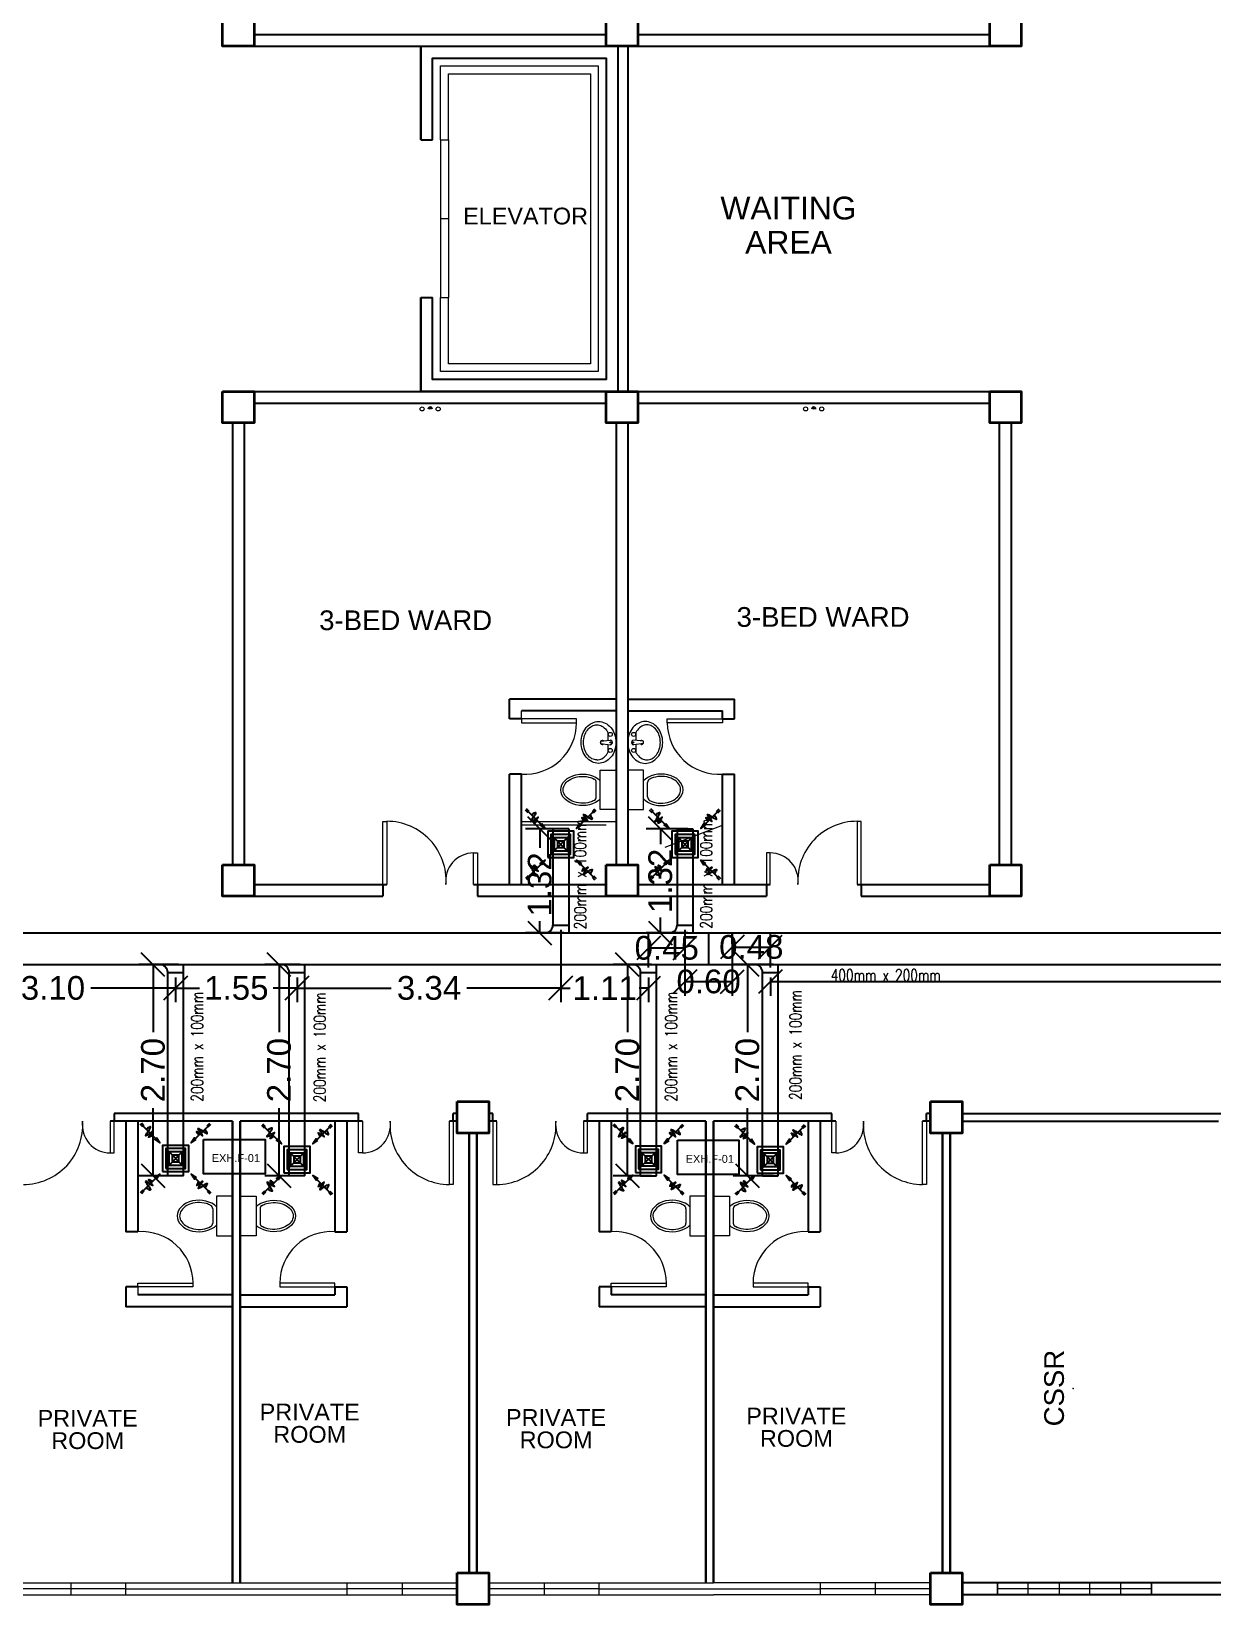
# Model space of a CAD drawing. Header units: millimetres. Extents: x 116 to 538, y 77 to 149.
# Drawn here: x 266.15 to 281.13, y 102.14 to 122.07 of the extents above; entities that cross this region are included whole.
import ezdxf

# ---------------------------------------------------------------- set-up
doc = ezdxf.new("R2010")
doc.units = ezdxf.units.MM
doc.header["$MEASUREMENT"] = 0
for name, color, linetype in [('AIR', 7, 'Continuous'), ('AIR-00', 8, 'Continuous'), ('AIR-03', 30, 'Continuous'), ('dimen', 7, 'Continuous'), ('ducting label', 7, 'Continuous'), ('exhaust', 7, 'Continuous'), ('label', 7, 'Continuous'), ('Legends', 7, 'Continuous')]:
    doc.layers.add(name, color=color, linetype=linetype)
doc.styles.add('Arch-Dim', font='simplex.shx', dxfattribs={"width": 0.75})
doc.styles.get("Standard").update_dxf_attribs({"font": 'arial.ttf'})
doc.styles.add('SWISSLT175', font='swissl.ttf', dxfattribs={"height": 0.175})
doc.dimstyles.new('Copy of dimension', dxfattribs={"dimtxt": 0.3, "dimasz": 0.3, "dimexe": 0.18, "dimexo": 0.0625, "dimgap": 0.09, "dimtad": 0, "dimzin": 0, "dimdsep": 46, "dimtxsty": 'Standard', "dimblk": 'OBLIQUE', "dimcen": 0.09, "dimclrd": 256, "dimclre": 256, "dimclrt": 256, "dimadec": 0, "dimazin": 0, "dimtfac": 1, "dimtofl": 0, "dimtmove": 0, "dimatfit": 3, "dimldrblk": 'OBLIQUE', "dimfxl": 1, "dimtolj": 1, "dimtzin": 0, "dimarcsym": 0})

# ---------------------------------------------------------------- blocks, each defined once
blk = doc.blocks.new('GRILL-C-IN')
at = {"layer": 'AIR-00', "color": 7, "ltscale": 3}
for p, q in [((-0.623, 0.601), (-0.674, 0.651)), ((-0.601, 0.623), (-0.651, 0.674)), ((-0.637, 0.637), (-0.3, 0.3)), ((0.637, 0.637), (0.3, 0.3)), ((0.601, 0.623), (0.651, 0.674)), ((0.623, 0.601), (0.674, 0.651)), ((-0.637, -0.637), (-0.3, -0.3)), ((0.637, -0.637), (0.3, -0.3)), ((-0.623, -0.601), (-0.674, -0.651)), ((-0.601, -0.623), (-0.651, -0.674)), ((0.601, -0.623), (0.651, -0.674)), ((0.623, -0.601), (0.674, -0.651))]:
    blk.add_line(p, q, dxfattribs=at)
at = {"layer": 'AIR-00', "color": 7}
for p, q in [((-0.188, 0.187), (0.187, -0.188)), ((0.187, 0.187), (-0.188, -0.188))]:
    blk.add_line(p, q, dxfattribs=at)
at = {"layer": 'AIR-00', "color": 7, "ltscale": 3}
for points in [[(-0.362, 0.393), (-0.393, 0.362), (-0.3, 0.3)], [(0.393, 0.362), (0.362, 0.393), (0.3, 0.3)], [(-0.362, -0.393), (-0.393, -0.362), (-0.3, -0.3)], [(0.393, -0.362), (0.362, -0.393), (0.3, -0.3)]]:
    blk.add_lwpolyline(points, close=True, dxfattribs=at)
at = {"layer": 'AIR-00', "color": 7}
for points in [[(-0.188, -0.188), (0.187, -0.188), (0.187, 0.187), (-0.188, 0.187)], [(-0.125, -0.125), (0.125, -0.125), (0.125, 0.125), (-0.125, 0.125)], [(-0.062, -0.062), (0.062, -0.062), (0.062, 0.062), (-0.062, 0.062)]]:
    blk.add_lwpolyline(points, close=True, dxfattribs=at)
at = {"layer": 'AIR-00', "color": 7, "ltscale": 3}
for points in [[(-0.441, 0.441), (-0.512, 0.404), (-0.432, 0.514), (-0.568, 0.43), (-0.477, 0.6), (-0.561, 0.561)], [(0.441, 0.441), (0.404, 0.512), (0.514, 0.432), (0.43, 0.568), (0.6, 0.477), (0.561, 0.561)], [(-0.441, -0.441), (-0.512, -0.404), (-0.432, -0.514), (-0.568, -0.43), (-0.477, -0.6), (-0.561, -0.561)], [(0.441, -0.441), (0.404, -0.512), (0.514, -0.432), (0.43, -0.568), (0.6, -0.477), (0.561, -0.561)]]:
    blk.add_spline(points, degree=3, dxfattribs=at)
for points in [[(-0.3, 0.3), (-0.362, 0.393), (-0.393, 0.362)], [(0.3, 0.3), (0.393, 0.362), (0.362, 0.393)], [(-0.3, -0.3), (-0.362, -0.393), (-0.393, -0.362)], [(0.3, -0.3), (0.393, -0.362), (0.362, -0.393)]]:
    blk.add_solid(points, dxfattribs=at)
at = {"layer": 'AIR-03', "color": 7}
blk.add_lwpolyline([(-0.25, -0.25), (0.25, -0.25), (0.25, 0.25), (-0.25, 0.25)], close=True, dxfattribs=at)
blk = doc.blocks.new('_Oblique')
at = {"color": 0, "linetype": 'ByBlock', "lineweight": -2}
blk.add_line((-0.5, -0.5), (0.5, 0.5), dxfattribs=at)
blk = doc.blocks.new('*D83')
at = {"layer": 'Defpoints', "color": 0, "transparency": 16777216}
for p in [(264.872, 110.747), (267.979, 110.147), (267.979, 109.949)]:
    blk.add_point(p, dxfattribs=at)
at = {"layer": 'dimen', "lineweight": -2, "transparency": 16777216}
for p, q in [((264.872, 110.685), (264.872, 109.769)), ((267.979, 110.085), (267.979, 109.769)), ((264.872, 109.949), (265.946, 109.949)), ((267.979, 109.949), (266.904, 109.949))]:
    blk.add_line(p, q, dxfattribs=at)
at = {"layer": 'dimen', "lineweight": -2, "transparency": 16777216, "xscale": 0.3, "yscale": 0.3, "zscale": 0.3, "rotation": 180}
blk.add_blockref('_Oblique', (264.872, 109.949), dxfattribs=at)
at = {"layer": 'dimen', "lineweight": -2, "transparency": 16777216, "xscale": 0.3, "yscale": 0.3, "zscale": 0.3}
blk.add_blockref('_Oblique', (267.979, 109.949), dxfattribs=at)
at = {"layer": 'dimen', "transparency": 16777216, "insert": (266.425, 109.949), "char_height": 0.3, "attachment_point": 5}
blk.add_mtext('\\A1;3.10', dxfattribs=at)
blk = doc.blocks.new('*D84')
at = {"layer": 'Defpoints', "color": 0, "transparency": 16777216}
for p in [(267.979, 110.147), (269.52, 110.147), (269.52, 109.949)]:
    blk.add_point(p, dxfattribs=at)
at = {"layer": 'dimen', "lineweight": -2, "transparency": 16777216}
for p, q in [((267.979, 110.085), (267.979, 109.769)), ((269.52, 110.085), (269.52, 109.769)), ((267.979, 109.949), (268.283, 109.949)), ((269.52, 109.949), (269.216, 109.949))]:
    blk.add_line(p, q, dxfattribs=at)
at = {"layer": 'dimen', "lineweight": -2, "transparency": 16777216, "xscale": 0.3, "yscale": 0.3, "zscale": 0.3, "rotation": 180}
blk.add_blockref('_Oblique', (267.979, 109.949), dxfattribs=at)
at = {"layer": 'dimen', "lineweight": -2, "transparency": 16777216, "xscale": 0.3, "yscale": 0.3, "zscale": 0.3}
blk.add_blockref('_Oblique', (269.52, 109.949), dxfattribs=at)
at = {"layer": 'dimen', "transparency": 16777216, "insert": (268.75, 109.949), "char_height": 0.3, "attachment_point": 5}
blk.add_mtext('\\A1;1.55', dxfattribs=at)
blk = doc.blocks.new('*D85')
at = {"layer": 'Defpoints', "color": 0, "transparency": 16777216}
for p in [(272.863, 110.747), (269.52, 110.147), (272.863, 109.949)]:
    blk.add_point(p, dxfattribs=at)
at = {"layer": 'dimen', "lineweight": -2, "transparency": 16777216}
for p, q in [((272.863, 110.685), (272.863, 109.769)), ((269.52, 110.085), (269.52, 109.769)), ((269.52, 109.949), (270.713, 109.949)), ((272.863, 109.949), (271.67, 109.949))]:
    blk.add_line(p, q, dxfattribs=at)
at = {"layer": 'dimen', "lineweight": -2, "transparency": 16777216, "xscale": 0.3, "yscale": 0.3, "zscale": 0.3, "rotation": 180}
blk.add_blockref('_Oblique', (269.52, 109.949), dxfattribs=at)
at = {"layer": 'dimen', "lineweight": -2, "transparency": 16777216, "xscale": 0.3, "yscale": 0.3, "zscale": 0.3}
blk.add_blockref('_Oblique', (272.863, 109.949), dxfattribs=at)
at = {"layer": 'dimen', "transparency": 16777216, "insert": (271.192, 109.949), "char_height": 0.3, "attachment_point": 5}
blk.add_mtext('\\A1;3.34', dxfattribs=at)
blk = doc.blocks.new('*D86')
at = {"layer": 'Defpoints', "color": 0, "transparency": 16777216}
for p in [(272.863, 110.747), (273.975, 110.147), (273.975, 109.949)]:
    blk.add_point(p, dxfattribs=at)
at = {"layer": 'dimen', "lineweight": -2, "transparency": 16777216}
for p, q in [((272.863, 110.685), (272.863, 109.769)), ((273.975, 110.085), (273.975, 109.769)), ((272.863, 109.949), (272.982, 109.949)), ((273.975, 109.949), (273.855, 109.949))]:
    blk.add_line(p, q, dxfattribs=at)
at = {"layer": 'dimen', "lineweight": -2, "transparency": 16777216, "xscale": 0.3, "yscale": 0.3, "zscale": 0.3, "rotation": 180}
blk.add_blockref('_Oblique', (272.863, 109.949), dxfattribs=at)
at = {"layer": 'dimen', "lineweight": -2, "transparency": 16777216, "xscale": 0.3, "yscale": 0.3, "zscale": 0.3}
blk.add_blockref('_Oblique', (273.975, 109.949), dxfattribs=at)
at = {"layer": 'dimen', "transparency": 16777216, "insert": (273.419, 109.949), "char_height": 0.3, "attachment_point": 5}
blk.add_mtext('\\A1;1.11', dxfattribs=at)
blk = doc.blocks.new('*D87')
at = {"layer": 'Defpoints', "color": 0, "transparency": 16777216}
for p in [(274.437, 110.747), (274.437, 110.457), (273.975, 110.147)]:
    blk.add_point(p, dxfattribs=at)
at = {"layer": 'dimen', "lineweight": -2, "transparency": 16777216}
for p, q in [((274.437, 110.685), (274.437, 110.277)), ((273.975, 110.21), (273.975, 110.637)), ((273.975, 110.457), (274.437, 110.457))]:
    blk.add_line(p, q, dxfattribs=at)
at = {"layer": 'dimen', "lineweight": -2, "transparency": 16777216, "xscale": 0.3, "yscale": 0.3, "zscale": 0.3, "rotation": 180}
blk.add_blockref('_Oblique', (273.975, 110.457), dxfattribs=at)
at = {"layer": 'dimen', "lineweight": -2, "transparency": 16777216, "xscale": 0.3, "yscale": 0.3, "zscale": 0.3}
blk.add_blockref('_Oblique', (274.437, 110.457), dxfattribs=at)
at = {"layer": 'dimen', "transparency": 16777216, "insert": (274.206, 110.457), "char_height": 0.3, "attachment_point": 5}
blk.add_mtext('\\A1;0.45', dxfattribs=at)
blk = doc.blocks.new('*D88')
at = {"layer": 'Defpoints', "color": 0, "transparency": 16777216}
for p in [(274.437, 110.747), (275.037, 110.447), (275.037, 110.031)]:
    blk.add_point(p, dxfattribs=at)
at = {"layer": 'dimen', "lineweight": -2, "transparency": 16777216}
for p, q in [((274.437, 110.685), (274.437, 109.851)), ((275.037, 110.385), (275.037, 109.851)), ((274.437, 110.031), (275.037, 110.031))]:
    blk.add_line(p, q, dxfattribs=at)
at = {"layer": 'dimen', "lineweight": -2, "transparency": 16777216, "xscale": 0.3, "yscale": 0.3, "zscale": 0.3, "rotation": 180}
blk.add_blockref('_Oblique', (274.437, 110.031), dxfattribs=at)
at = {"layer": 'dimen', "lineweight": -2, "transparency": 16777216, "xscale": 0.3, "yscale": 0.3, "zscale": 0.3}
blk.add_blockref('_Oblique', (275.037, 110.031), dxfattribs=at)
at = {"layer": 'dimen', "transparency": 16777216, "insert": (274.737, 110.031), "char_height": 0.3, "attachment_point": 5}
blk.add_mtext('\\A1;0.60', dxfattribs=at)
blk = doc.blocks.new('*D89')
at = {"layer": 'Defpoints', "color": 0, "transparency": 16777216}
for p in [(275.52, 110.469), (275.037, 110.447), (275.52, 110.147)]:
    blk.add_point(p, dxfattribs=at)
at = {"layer": 'dimen', "lineweight": -2, "transparency": 16777216}
for p, q in [((275.037, 110.51), (275.037, 110.649)), ((275.037, 110.469), (275.52, 110.469)), ((275.52, 110.21), (275.52, 110.649))]:
    blk.add_line(p, q, dxfattribs=at)
at = {"layer": 'dimen', "lineweight": -2, "transparency": 16777216, "xscale": 0.3, "yscale": 0.3, "zscale": 0.3, "rotation": 180}
blk.add_blockref('_Oblique', (275.037, 110.469), dxfattribs=at)
at = {"layer": 'dimen', "lineweight": -2, "transparency": 16777216, "xscale": 0.3, "yscale": 0.3, "zscale": 0.3}
blk.add_blockref('_Oblique', (275.52, 110.469), dxfattribs=at)
at = {"layer": 'dimen', "transparency": 16777216, "insert": (275.278, 110.469), "char_height": 0.3, "attachment_point": 5}
blk.add_mtext('\\A1;0.48', dxfattribs=at)
blk = doc.blocks.new('*D90')
at = {"layer": 'Defpoints', "color": 0, "transparency": 16777216}
for p in [(275.52, 110.147), (290.383, 110.247), (290.383, 110.031)]:
    blk.add_point(p, dxfattribs=at)
at = {"layer": 'dimen', "lineweight": -2, "transparency": 16777216}
for p, q in [((275.52, 110.085), (275.52, 109.851)), ((290.383, 110.185), (290.383, 109.851)), ((275.52, 110.031), (282.369, 110.031)), ((290.383, 110.031), (283.535, 110.031))]:
    blk.add_line(p, q, dxfattribs=at)
at = {"layer": 'dimen', "lineweight": -2, "transparency": 16777216, "xscale": 0.3, "yscale": 0.3, "zscale": 0.3, "rotation": 180}
blk.add_blockref('_Oblique', (275.52, 110.031), dxfattribs=at)
at = {"layer": 'dimen', "lineweight": -2, "transparency": 16777216, "xscale": 0.3, "yscale": 0.3, "zscale": 0.3}
blk.add_blockref('_Oblique', (290.383, 110.031), dxfattribs=at)
at = {"layer": 'dimen', "transparency": 16777216, "insert": (282.952, 110.031), "char_height": 0.3, "attachment_point": 5}
blk.add_mtext('\\A1;14.85', dxfattribs=at)
blk = doc.blocks.new('*D100')
at = {"layer": 'Defpoints', "color": 0, "transparency": 16777216}
for p in [(268.079, 110.247), (267.694, 107.571), (268.079, 107.571)]:
    blk.add_point(p, dxfattribs=at)
at = {"layer": 'dimen', "lineweight": -2, "transparency": 16777216}
for p, q in [((268.017, 110.247), (267.514, 110.247)), ((267.694, 110.247), (267.694, 109.391)), ((267.694, 107.571), (267.694, 108.427)), ((268.017, 107.571), (267.514, 107.571))]:
    blk.add_line(p, q, dxfattribs=at)
at = {"layer": 'dimen', "lineweight": -2, "transparency": 16777216, "xscale": 0.3, "yscale": 0.3, "zscale": 0.3}
for p, rotation in [((267.694, 110.247), 90), ((267.694, 107.571), 270)]:
    blk.add_blockref('_Oblique', p, dxfattribs=dict(at, rotation=rotation))
at = {"layer": 'dimen', "transparency": 16777216, "insert": (267.694, 108.909), "char_height": 0.3, "attachment_point": 5, "rotation": 90}
blk.add_mtext('\\A1;2.70', dxfattribs=at)
blk = doc.blocks.new('*D101')
at = {"layer": 'Defpoints', "color": 0, "transparency": 16777216}
for p in [(269.62, 110.247), (269.292, 107.571), (269.62, 107.571)]:
    blk.add_point(p, dxfattribs=at)
at = {"layer": 'dimen', "lineweight": -2, "transparency": 16777216}
for p, q in [((269.558, 110.247), (269.112, 110.247)), ((269.292, 110.247), (269.292, 109.391)), ((269.292, 107.571), (269.292, 108.427)), ((269.558, 107.571), (269.112, 107.571))]:
    blk.add_line(p, q, dxfattribs=at)
at = {"layer": 'dimen', "lineweight": -2, "transparency": 16777216, "xscale": 0.3, "yscale": 0.3, "zscale": 0.3}
for p, rotation in [((269.292, 110.247), 90), ((269.292, 107.571), 270)]:
    blk.add_blockref('_Oblique', p, dxfattribs=dict(at, rotation=rotation))
at = {"layer": 'dimen', "transparency": 16777216, "insert": (269.292, 108.909), "char_height": 0.3, "attachment_point": 5, "rotation": 90}
blk.add_mtext('\\A1;2.70', dxfattribs=at)
blk = doc.blocks.new('*D102')
at = {"layer": 'Defpoints', "color": 0, "transparency": 16777216}
for p in [(274.075, 110.247), (273.707, 107.571), (274.075, 107.571)]:
    blk.add_point(p, dxfattribs=at)
at = {"layer": 'dimen', "lineweight": -2, "transparency": 16777216}
for p, q in [((274.013, 110.247), (273.527, 110.247)), ((273.707, 110.247), (273.707, 109.391)), ((273.707, 107.571), (273.707, 108.427)), ((274.013, 107.571), (273.527, 107.571))]:
    blk.add_line(p, q, dxfattribs=at)
at = {"layer": 'dimen', "lineweight": -2, "transparency": 16777216, "xscale": 0.3, "yscale": 0.3, "zscale": 0.3}
for p, rotation in [((273.707, 110.247), 90), ((273.707, 107.571), 270)]:
    blk.add_blockref('_Oblique', p, dxfattribs=dict(at, rotation=rotation))
at = {"layer": 'dimen', "transparency": 16777216, "insert": (273.707, 108.909), "char_height": 0.3, "attachment_point": 5, "rotation": 90}
blk.add_mtext('\\A1;2.70', dxfattribs=at)
blk = doc.blocks.new('*D103')
at = {"layer": 'Defpoints', "color": 0, "transparency": 16777216}
for p in [(275.62, 110.247), (275.229, 107.571), (275.62, 107.571)]:
    blk.add_point(p, dxfattribs=at)
at = {"layer": 'dimen', "lineweight": -2, "transparency": 16777216}
for p, q in [((275.558, 110.247), (275.049, 110.247)), ((275.229, 110.247), (275.229, 109.391)), ((275.229, 107.571), (275.229, 108.427)), ((275.558, 107.571), (275.049, 107.571))]:
    blk.add_line(p, q, dxfattribs=at)
at = {"layer": 'dimen', "lineweight": -2, "transparency": 16777216, "xscale": 0.3, "yscale": 0.3, "zscale": 0.3}
for p, rotation in [((275.229, 110.247), 90), ((275.229, 107.571), 270)]:
    blk.add_blockref('_Oblique', p, dxfattribs=dict(at, rotation=rotation))
at = {"layer": 'dimen', "transparency": 16777216, "insert": (275.229, 108.909), "char_height": 0.3, "attachment_point": 5, "rotation": 90}
blk.add_mtext('\\A1;2.70', dxfattribs=at)
blk = doc.blocks.new('*D104')
at = {"layer": 'Defpoints', "color": 0, "transparency": 16777216}
for p in [(272.597, 111.969), (272.963, 111.969), (272.963, 110.647)]:
    blk.add_point(p, dxfattribs=at)
at = {"layer": 'dimen', "lineweight": -2, "transparency": 16777216}
for p, q in [((272.9, 111.969), (272.417, 111.969)), ((272.597, 111.969), (272.597, 111.726)), ((272.597, 110.647), (272.597, 110.798)), ((272.9, 110.647), (272.417, 110.647))]:
    blk.add_line(p, q, dxfattribs=at)
at = {"layer": 'dimen', "lineweight": -2, "transparency": 16777216, "xscale": 0.3, "yscale": 0.3, "zscale": 0.3}
for p, rotation in [((272.597, 111.969), 90), ((272.597, 110.647), 270)]:
    blk.add_blockref('_Oblique', p, dxfattribs=dict(at, rotation=rotation))
at = {"layer": 'dimen', "transparency": 16777216, "insert": (272.597, 111.262), "char_height": 0.3, "attachment_point": 5, "rotation": 90}
blk.add_mtext('\\A1;1.32', dxfattribs=at)
blk = doc.blocks.new('*D105')
at = {"layer": 'Defpoints', "color": 0, "transparency": 16777216}
for p in [(274.537, 111.969), (274.125, 110.647), (274.537, 110.647)]:
    blk.add_point(p, dxfattribs=at)
at = {"layer": 'dimen', "lineweight": -2, "transparency": 16777216}
for p, q in [((274.474, 111.969), (273.945, 111.969)), ((274.125, 111.969), (274.125, 111.772)), ((274.125, 110.647), (274.125, 110.844)), ((274.474, 110.647), (273.945, 110.647))]:
    blk.add_line(p, q, dxfattribs=at)
at = {"layer": 'dimen', "lineweight": -2, "transparency": 16777216, "xscale": 0.3, "yscale": 0.3, "zscale": 0.3}
for p, rotation in [((274.125, 111.969), 90), ((274.125, 110.647), 270)]:
    blk.add_blockref('_Oblique', p, dxfattribs=dict(at, rotation=rotation))
at = {"layer": 'dimen', "transparency": 16777216, "insert": (274.125, 111.308), "char_height": 0.3, "attachment_point": 5, "rotation": 90}
blk.add_mtext('\\A1;1.32', dxfattribs=at)

msp = doc.modelspace()

# ---------------------------------------------------------------- linework, layer by layer
at = {"color": 8, "lineweight": 25}
for p, q in [((268.975, 122.037), (273.438, 122.037)), ((273.838, 122.037), (278.3, 122.037)), ((268.975, 121.887), (278.3, 121.887)), ((271.088, 121.887), (271.088, 120.7)), ((273.588, 121.887), (273.588, 117.512)), ((273.713, 121.887), (273.713, 117.512)), ((271.088, 120.7), (271.238, 120.7)), ((271.088, 118.7), (271.088, 117.512)), ((271.088, 118.7), (271.238, 118.7)), ((268.975, 117.512), (278.3, 117.512)), ((268.975, 117.362), (273.438, 117.362)), ((273.838, 117.362), (278.3, 117.362)), ((268.7, 117.112), (268.7, 111.512)), ((268.85, 117.112), (268.85, 111.512)), ((273.563, 117.112), (273.563, 111.512)), ((273.713, 117.112), (273.713, 111.512)), ((278.425, 111.512), (278.425, 117.112)), ((278.575, 111.512), (278.575, 117.112)), ((273.563, 113.648), (273.563, 111.698)), ((268.975, 111.262), (270.657, 111.262)), ((270.607, 111.262), (270.607, 111.112)), ((271.757, 111.262), (273.438, 111.262)), ((271.807, 111.262), (271.807, 111.112)), ((273.838, 111.262), (275.519, 111.262)), ((275.469, 111.262), (275.469, 111.112)), ((276.619, 111.262), (278.3, 111.262)), ((276.669, 111.262), (276.669, 111.112)), ((268.975, 111.112), (270.607, 111.112)), ((271.807, 111.112), (275.469, 111.112)), ((276.669, 111.112), (278.3, 111.112)), ((270.3, 108.36), (267.2, 108.36)), ((267.2, 108.36), (267.2, 108.26)), ((270.3, 108.26), (270.3, 108.36)), ((271.55, 108.36), (271.5, 108.36)), ((271.5, 108.26), (271.5, 108.36)), ((272, 108.36), (271.95, 108.36)), ((272, 108.26), (272, 108.36)), ((274.8, 108.36), (273.2, 108.36)), ((273.2, 108.26), (273.2, 108.36)), ((276.3, 108.36), (274.7, 108.36)), ((276.3, 108.26), (276.3, 108.36)), ((277.55, 108.36), (277.5, 108.36)), ((277.5, 108.26), (277.5, 108.36)), ((277.95, 108.36), (280.9, 108.36)), ((280.9, 108.36), (281.3, 108.36)), ((268.7, 108.26), (267.15, 108.26)), ((268.7, 102.41), (268.7, 108.26)), ((268.7, 108.26), (268.7, 102.41)), ((268.8, 102.41), (268.8, 108.26)), ((268.8, 108.26), (268.8, 102.41)), ((270.35, 108.26), (268.8, 108.26)), ((271.55, 108.26), (271.45, 108.26)), ((271.7, 102.535), (271.7, 108.11)), ((271.7, 108.11), (271.7, 102.535)), ((271.8, 102.535), (271.8, 108.11)), ((271.8, 108.11), (271.8, 102.535)), ((272.05, 108.26), (271.95, 108.26)), ((274.7, 108.26), (273.15, 108.26)), ((274.7, 102.41), (274.7, 108.26)), ((274.7, 108.26), (274.7, 102.41)), ((274.8, 102.41), (274.8, 108.26)), ((274.8, 108.26), (274.8, 102.41)), ((276.35, 108.26), (274.8, 108.26)), ((277.55, 108.26), (277.45, 108.26)), ((277.7, 102.535), (277.7, 108.11)), ((277.7, 108.11), (277.7, 102.535)), ((277.8, 108.11), (277.8, 105.135)), ((277.8, 102.535), (277.8, 108.11)), ((277.8, 108.11), (277.8, 102.535)), ((277.95, 108.26), (281.2, 108.26)), ((268.7, 105.874), (268.7, 107.824)), ((277.8, 106.51), (277.8, 104.41)), ((281.3, 102.41), (277.95, 102.41)), ((281.3, 102.26), (277.95, 102.26))]:
    msp.add_line(p, q, dxfattribs=at)
at = {"color": 8, "lineweight": 9}
for p, q in [((271.338, 120.7), (271.438, 120.7)), ((271.338, 120.7), (271.338, 118.7)), ((271.438, 120.7), (271.438, 118.7)), ((271.438, 119.7), (271.338, 119.7)), ((271.338, 118.7), (271.438, 118.7)), ((273.365, 113.077), (273.487, 113.09)), ((273.911, 113.077), (273.789, 113.09)), ((273.365, 113.048), (273.487, 113.034)), ((273.461, 113.038), (273.461, 112.936)), ((273.911, 113.048), (273.789, 113.034)), ((273.815, 113.038), (273.815, 112.936)), ((273.363, 112.712), (273.563, 112.712)), ((273.363, 112.212), (273.363, 112.712)), ((273.563, 112.712), (273.563, 112.212)), ((273.913, 112.712), (273.713, 112.712)), ((273.713, 112.712), (273.713, 112.212)), ((273.913, 112.212), (273.913, 112.712)), ((273.313, 112.372), (273.313, 112.553)), ((273.963, 112.372), (273.963, 112.553)), ((273.563, 112.212), (273.363, 112.212)), ((273.713, 112.212), (273.913, 112.212)), ((268.575, 108.26), (267.5, 108.26)), ((268.7, 107.31), (268.5, 107.31)), ((268.5, 107.31), (268.5, 106.81)), ((268.7, 106.81), (268.7, 107.31)), ((268.8, 107.31), (269, 107.31)), ((268.8, 106.81), (268.8, 107.31)), ((269, 107.31), (269, 106.81)), ((274.7, 107.31), (274.5, 107.31)), ((274.5, 107.31), (274.5, 106.81)), ((274.7, 106.81), (274.7, 107.31)), ((274.8, 107.31), (275, 107.31)), ((274.8, 106.81), (274.8, 107.31)), ((275, 107.31), (275, 106.81)), ((268.45, 107.151), (268.45, 106.97)), ((269.05, 107.151), (269.05, 106.97)), ((274.45, 107.151), (274.45, 106.97)), ((275.05, 107.151), (275.05, 106.97)), ((268.5, 106.81), (268.7, 106.81)), ((269, 106.81), (268.8, 106.81)), ((274.5, 106.81), (274.7, 106.81)), ((275, 106.81), (274.8, 106.81)), ((274.8, 106.51), (274.8, 104.41)), ((277.8, 104.135), (277.8, 103.76)), ((277.8, 103.76), (277.8, 102.535)), ((265.95, 102.41), (268.7, 102.41)), ((267.35, 102.335), (265.95, 102.335)), ((266.65, 102.41), (266.65, 102.26)), ((267.35, 102.26), (267.35, 102.41)), ((267.35, 102.335), (270.15, 102.335)), ((268.7, 102.41), (268.8, 102.41)), ((268.8, 102.41), (271.55, 102.41)), ((270.15, 102.41), (270.15, 102.26)), ((271.55, 102.335), (270.15, 102.335)), ((270.85, 102.41), (270.85, 102.26)), ((271.55, 102.26), (271.55, 102.41)), ((271.95, 102.41), (274.7, 102.41)), ((271.95, 102.41), (271.95, 102.26)), ((273.35, 102.335), (271.95, 102.335)), ((272.65, 102.41), (272.65, 102.26)), ((273.35, 102.26), (273.35, 102.41)), ((273.35, 102.335), (276.15, 102.335)), ((274.7, 102.41), (274.8, 102.41)), ((277.55, 102.41), (274.8, 102.41)), ((276.15, 102.41), (276.15, 102.26)), ((277.55, 102.335), (276.15, 102.335)), ((276.85, 102.41), (276.85, 102.26)), ((277.55, 102.26), (277.55, 102.41)), ((278.4, 102.41), (277.95, 102.41)), ((278.4, 102.41), (278.4, 102.26)), ((280.35, 102.335), (278.4, 102.335)), ((278.79, 102.26), (278.79, 102.41)), ((278.79, 102.41), (279.18, 102.41)), ((279.18, 102.41), (279.18, 102.26)), ((279.57, 102.26), (279.57, 102.41)), ((279.57, 102.41), (279.96, 102.41)), ((279.96, 102.41), (279.96, 102.26)), ((280.9, 102.41), (280.3, 102.41)), ((280.35, 102.26), (280.35, 102.41)), ((265.95, 102.26), (268.8, 102.26)), ((268.7, 102.26), (271.55, 102.26)), ((271.95, 102.26), (274.8, 102.26)), ((277.55, 102.26), (274.8, 102.26)), ((277.95, 102.26), (278.4, 102.26)), ((278.4, 102.26), (280.3, 102.26)), ((278.4, 102.26), (278.79, 102.26)), ((279.18, 102.26), (279.57, 102.26)), ((279.96, 102.26), (280.35, 102.26)), ((280.3, 102.26), (281.05, 102.26))]:
    msp.add_line(p, q, dxfattribs=at)
at = {"color": 8, "lineweight": 25, "ltscale": 0.3}
for p, q in [((272.213, 113.362), (272.213, 113.612)), ((273.563, 113.612), (272.213, 113.612)), ((273.563, 113.462), (272.363, 113.462)), ((273.713, 113.612), (275.063, 113.612)), ((273.713, 113.462), (274.913, 113.462)), ((274.913, 113.362), (274.913, 113.462)), ((275.063, 113.362), (275.063, 113.612)), ((272.363, 113.362), (272.213, 113.362)), ((274.913, 113.362), (275.063, 113.362)), ((272.213, 111.262), (272.213, 112.662)), ((272.363, 112.662), (272.213, 112.662)), ((272.363, 111.262), (272.363, 112.662)), ((274.913, 111.262), (274.913, 112.662)), ((274.913, 112.662), (275.063, 112.662)), ((275.063, 111.262), (275.063, 112.662)), ((267.35, 108.26), (267.35, 106.86)), ((267.5, 108.26), (267.5, 106.86)), ((270, 108.26), (270, 106.86)), ((270.15, 108.26), (270.15, 106.86)), ((273.35, 108.26), (273.35, 106.86)), ((273.5, 108.26), (273.5, 106.86)), ((276, 108.26), (276, 106.86)), ((276.15, 108.26), (276.15, 106.86)), ((267.5, 106.86), (267.35, 106.86)), ((270, 106.86), (270.15, 106.86)), ((273.5, 106.86), (273.35, 106.86)), ((276, 106.86), (276.15, 106.86)), ((267.35, 106.16), (267.35, 105.91)), ((267.5, 106.16), (267.35, 106.16)), ((270, 106.16), (270, 106.06)), ((270, 106.16), (270.15, 106.16)), ((270.15, 106.16), (270.15, 105.91)), ((273.35, 106.16), (273.35, 105.91)), ((273.5, 106.16), (273.35, 106.16)), ((273.5, 106.16), (273.5, 106.06)), ((276, 106.16), (276, 106.06)), ((276, 106.16), (276.15, 106.16)), ((276.15, 106.16), (276.15, 105.91)), ((268.7, 105.91), (267.35, 105.91)), ((268.7, 106.06), (267.5, 106.06)), ((268.8, 106.06), (270, 106.06)), ((268.8, 105.91), (270.15, 105.91)), ((274.7, 105.91), (273.35, 105.91)), ((274.7, 106.06), (273.5, 106.06)), ((274.8, 106.06), (276, 106.06)), ((274.8, 105.91), (276.15, 105.91))]:
    msp.add_line(p, q, dxfattribs=at)
at = {"color": 8, "lineweight": 13, "ltscale": 0.3}
for p, q in [((272.363, 113.362), (272.363, 113.462)), ((267.5, 106.16), (267.5, 106.06))]:
    msp.add_line(p, q, dxfattribs=at)
at = {"color": 8, "lineweight": 9, "ltscale": 0.3}
msp.add_line((274.188, 111.737), (274.913, 112.012), dxfattribs=at)
at = {"color": 8, "lineweight": 35}
for points in [[(268.575, 122.287), (268.975, 122.287), (268.975, 121.887), (268.575, 121.887)], [(273.438, 122.287), (273.838, 122.287), (273.838, 121.887), (273.438, 121.887)], [(278.3, 122.287), (278.7, 122.287), (278.7, 121.887), (278.3, 121.887)], [(268.575, 117.512), (268.975, 117.512), (268.975, 117.112), (268.575, 117.112)], [(273.438, 117.512), (273.838, 117.512), (273.838, 117.112), (273.438, 117.112)], [(278.3, 117.512), (278.7, 117.512), (278.7, 117.112), (278.3, 117.112)], [(268.575, 111.512), (268.975, 111.512), (268.975, 111.112), (268.575, 111.112)], [(273.438, 111.512), (273.838, 111.512), (273.838, 111.112), (273.438, 111.112)], [(278.3, 111.512), (278.7, 111.512), (278.7, 111.112), (278.3, 111.112)], [(271.55, 108.51), (271.95, 108.51), (271.95, 108.11), (271.55, 108.11)], [(277.55, 108.51), (277.95, 108.51), (277.95, 108.11), (277.55, 108.11)], [(271.55, 102.535), (271.95, 102.535), (271.95, 102.135), (271.55, 102.135)], [(277.55, 102.535), (277.95, 102.535), (277.95, 102.135), (277.55, 102.135)]]:
    msp.add_lwpolyline(points, close=True, dxfattribs=at)
at = {"color": 8, "lineweight": 25}
for points in [[(271.088, 120.7), (271.088, 121.887), (273.588, 121.887), (273.588, 117.512), (271.088, 117.512), (271.088, 118.7)], [(271.238, 120.7), (271.238, 121.737), (273.438, 121.737), (273.438, 117.662), (271.238, 117.662), (271.238, 118.7)]]:
    msp.add_lwpolyline(points, dxfattribs=at)
at = {"color": 8, "lineweight": 9}
for points in [[(271.338, 120.7), (271.338, 121.637), (273.338, 121.637), (273.338, 117.762), (271.338, 117.762), (271.338, 118.7)], [(271.438, 120.7), (271.438, 121.537), (273.238, 121.537), (273.238, 117.862), (271.438, 117.862), (271.438, 118.7)]]:
    msp.add_lwpolyline(points, dxfattribs=at)
at = {"color": 8, "lineweight": 13, "ltscale": 0.03}
for points in [[(272.363, 113.362), (272.363, 113.312), (273.063, 113.312), (273.063, 113.362)], [(274.913, 113.362), (274.913, 113.312), (274.213, 113.312), (274.213, 113.362)], [(270.657, 111.262), (270.607, 111.262), (270.607, 112.062), (270.657, 112.062)], [(276.619, 111.262), (276.669, 111.262), (276.669, 112.062), (276.619, 112.062)], [(271.807, 111.262), (271.757, 111.262), (271.757, 111.662), (271.807, 111.662)], [(275.469, 111.262), (275.519, 111.262), (275.519, 111.662), (275.469, 111.662)], [(267.2, 108.26), (267.15, 108.26), (267.15, 107.86), (267.2, 107.86)], [(270.3, 108.26), (270.35, 108.26), (270.35, 107.86), (270.3, 107.86)], [(271.45, 108.26), (271.5, 108.26), (271.5, 107.46), (271.45, 107.46)], [(272.05, 108.26), (272, 108.26), (272, 107.46), (272.05, 107.46)], [(273.2, 108.26), (273.15, 108.26), (273.15, 107.86), (273.2, 107.86)], [(276.3, 108.26), (276.35, 108.26), (276.35, 107.86), (276.3, 107.86)], [(277.45, 108.26), (277.5, 108.26), (277.5, 107.46), (277.45, 107.46)], [(267.5, 106.16), (267.5, 106.21), (268.2, 106.21), (268.2, 106.16)], [(270, 106.16), (270, 106.21), (269.3, 106.21), (269.3, 106.16)], [(273.5, 106.16), (273.5, 106.21), (274.2, 106.21), (274.2, 106.16)], [(276, 106.16), (276, 106.21), (275.3, 106.21), (275.3, 106.16)]]:
    msp.add_lwpolyline(points, close=True, dxfattribs=at)
at = {"color": 8, "lineweight": 9}
for points in [[(273.342, 112.797, -0.11576), (273.259, 112.817, -0.104047), (273.186, 112.875, -0.090875), (273.138, 112.959, -0.083344), (273.121, 113.062, -0.083344), (273.138, 113.166, -0.090875), (273.186, 113.25, -0.104047), (273.259, 113.308, -0.11576), (273.342, 113.327, -0.11576), (273.424, 113.308, -0.104047), (273.498, 113.25, -0.090875), (273.545, 113.166, -0.083344), (273.563, 113.062, -0.083344), (273.545, 112.959, -0.090875), (273.498, 112.875, -0.104047), (273.424, 112.817, -0.11576)], [(273.934, 112.797, 0.11576), (274.016, 112.817, 0.104047), (274.09, 112.875, 0.090875), (274.137, 112.959, 0.083344), (274.155, 113.062, 0.083344), (274.137, 113.166, 0.090875), (274.09, 113.25, 0.104047), (274.016, 113.308, 0.11576), (273.934, 113.327, 0.11576), (273.851, 113.308, 0.104047), (273.778, 113.25, 0.090875), (273.73, 113.166, 0.083344), (273.713, 113.062, 0.083344), (273.73, 112.959, 0.090875), (273.778, 112.875, 0.104047), (273.851, 112.817, 0.11576)]]:
    msp.add_lwpolyline(points, format="xyb", close=True, dxfattribs=at)
for points in [[(273.321, 112.84, -0.124838), (273.258, 112.856, -0.105788), (273.201, 112.905, -0.086697), (273.164, 112.975, -0.076776), (273.151, 113.062, -0.076776), (273.164, 113.15, -0.086697), (273.201, 113.22, -0.105788), (273.258, 113.269, -0.124838), (273.321, 113.285, -0.124838), (273.383, 113.269, -0.105788), (273.441, 113.22, -0.040067), (273.461, 113.189), (273.461, 113.087, -0.040067)], [(273.955, 112.84, 0.124838), (274.017, 112.856, 0.105788), (274.075, 112.905, 0.086697), (274.111, 112.975, 0.076776), (274.125, 113.062, 0.076776), (274.111, 113.15, 0.086697), (274.075, 113.22, 0.105788), (274.017, 113.269, 0.124838), (273.955, 113.285, 0.124838), (273.892, 113.269, 0.105788), (273.835, 113.22, 0.040067), (273.815, 113.189), (273.815, 113.087, 0.040067)]]:
    msp.add_lwpolyline(points, format="xyb", dxfattribs=at)
at = {"color": 8, "lineweight": 9, "ltscale": 0.3}
msp.add_lwpolyline([(273.438, 112.012), (272.363, 112.012), (272.363, 112.062), (273.563, 112.062), (273.563, 112.062)], dxfattribs=at)
at = {"color": 8, "lineweight": 9}
msp.add_lwpolyline([(278.4, 102.41), (280.35, 102.41), (280.35, 102.26), (278.4, 102.26)], close=True, dxfattribs=at)
for centre, radius in [((271.105, 117.289), 0.0255), ((271.207, 117.296), 0.0095), ((271.308, 117.289), 0.0255), ((275.967, 117.289), 0.0255), ((276.069, 117.296), 0.0095), ((276.171, 117.289), 0.0255), ((273.49, 113.164), 0.0255), ((273.496, 113.062), 0.0095), ((273.786, 113.164), 0.0255), ((273.779, 113.062), 0.0095), ((273.49, 112.961), 0.0255), ((273.786, 112.961), 0.0255)]:
    msp.add_circle(centre, radius, dxfattribs=at)
for centre, radius, start, end in [((271.207, 117.289), 0.028, 353.7545, 186.2455), ((276.069, 117.289), 0.028, 353.7545, 186.2455), ((273.388, 113.062), 0.025, 161.3793, 198.6207), ((273.459, 113.062), 0.0948, 171.2026, 188.7974), ((273.388, 113.062), 0.025, 48.7978, 143.6932), ((273.49, 113.062), 0.028, 263.7545, 96.2455), ((273.786, 113.062), 0.028, 83.7545, 276.2455), ((273.888, 113.062), 0.025, 36.3068, 131.2022), ((273.817, 113.062), 0.0948, 351.2026, 8.7974), ((273.888, 113.062), 0.025, 341.3793, 18.6207), ((273.321, 112.971), 0.131, 270, 298.4636), ((273.388, 113.062), 0.025, 216.3068, 311.2022), ((273.297, 113.015), 0.181, 298.4636, 322.6185), ((273.26, 113.044), 0.228, 322.6185, 331.7963), ((274.016, 113.044), 0.228, 208.2037, 217.3815), ((273.979, 113.015), 0.181, 217.3815, 241.5364), ((273.888, 113.062), 0.025, 228.7978, 323.6932), ((273.955, 112.971), 0.131, 241.5364, 270), ((273.263, 112.553), 0.05, 0, 61.9916), ((274.013, 112.553), 0.05, 118.0084, 180), ((273.263, 112.372), 0.05, 298.1501, 0), ((274.013, 112.372), 0.05, 180, 241.8499), ((268.4, 107.151), 0.05, 0, 61.8499), ((269.1, 107.151), 0.05, 118.1501, 180), ((274.4, 107.151), 0.05, 0, 61.8499), ((275.1, 107.151), 0.05, 118.1501, 180), ((268.4, 106.97), 0.05, 298.0084, 360), ((269.1, 106.97), 0.05, 180, 241.9916), ((274.4, 106.97), 0.05, 298.0084, 360), ((275.1, 106.97), 0.05, 180, 241.9916)]:
    msp.add_arc(centre, radius, start, end, dxfattribs=at)
at = {"color": 8, "lineweight": 13, "ltscale": 0.03}
for centre, radius, start, end in [((272.411, 113.312), 0.652, 265.7578, 0), ((274.865, 113.312), 0.652, 180, 274.2422), ((270.657, 111.311), 0.752, 356.3048, 90), ((276.619, 111.311), 0.752, 90, 183.6952), ((271.757, 111.309), 0.353, 90, 187.6281), ((275.519, 111.309), 0.353, 352.3719, 90), ((266.05, 108.212), 0.752, 270, 3.6952), ((267.15, 108.213), 0.353, 172.3719, 270), ((270.35, 108.213), 0.353, 270, 7.6281), ((271.45, 108.212), 0.752, 176.3048, 270), ((272.05, 108.212), 0.752, 270, 3.6952), ((273.15, 108.213), 0.353, 172.3719, 270), ((276.35, 108.213), 0.353, 270, 7.6281), ((277.45, 108.212), 0.752, 176.3048, 270), ((267.549, 106.21), 0.652, 0, 94.2422), ((269.952, 106.21), 0.652, 85.7578, 180), ((273.549, 106.21), 0.652, 0, 94.2422), ((275.952, 106.21), 0.652, 85.7578, 180)]:
    msp.add_arc(centre, radius, start, end, dxfattribs=at)
at = {"color": 8, "lineweight": 9, "extrusion": (0, 0, -1)}
for centre, major_axis in [((273.138, 112.462), (0.275, 0)), ((269.225, 107.06), (-0.275, 0)), ((275.225, 107.06), (-0.275, 0))]:
    msp.add_ellipse(centre, major_axis=major_axis, ratio=0.727273, start_param=0.612555, end_param=5.670631, dxfattribs=at)
at = {"color": 8, "lineweight": 9}
for centre, major_axis in [((274.138, 112.462), (-0.275, 0)), ((268.275, 107.06), (0.275, 0)), ((274.275, 107.06), (0.275, 0))]:
    msp.add_ellipse(centre, major_axis=major_axis, ratio=0.727273, start_param=0.612555, end_param=5.670631, dxfattribs=at)
for points in [[(273.286, 112.328), (273.27, 112.319), (273.252, 112.311), (273.161, 112.284), (273.074, 112.29), (272.942, 112.347), (272.901, 112.397), (272.887, 112.496), (272.913, 112.548), (273.024, 112.622), (273.108, 112.64), (273.222, 112.624), (273.257, 112.613), (273.286, 112.597)], [(273.989, 112.328), (274.006, 112.319), (274.024, 112.311), (274.115, 112.284), (274.202, 112.29), (274.334, 112.347), (274.375, 112.397), (274.388, 112.496), (274.363, 112.548), (274.251, 112.622), (274.168, 112.64), (274.054, 112.624), (274.019, 112.613), (273.989, 112.597)], [(268.424, 107.195), (268.408, 107.204), (268.389, 107.211), (268.298, 107.238), (268.211, 107.233), (268.08, 107.175), (268.038, 107.125), (268.025, 107.027), (268.051, 106.975), (268.162, 106.901), (268.246, 106.883), (268.359, 106.898), (268.394, 106.91), (268.424, 106.926)], [(269.077, 107.195), (269.093, 107.204), (269.111, 107.211), (269.202, 107.238), (269.29, 107.233), (269.421, 107.175), (269.463, 107.125), (269.476, 107.027), (269.45, 106.975), (269.339, 106.901), (269.255, 106.883), (269.141, 106.898), (269.106, 106.91), (269.077, 106.926)], [(274.424, 107.195), (274.408, 107.204), (274.389, 107.211), (274.298, 107.238), (274.211, 107.233), (274.08, 107.175), (274.038, 107.125), (274.025, 107.027), (274.051, 106.975), (274.162, 106.901), (274.246, 106.883), (274.359, 106.898), (274.394, 106.91), (274.424, 106.926)], [(275.077, 107.195), (275.093, 107.204), (275.111, 107.211), (275.202, 107.238), (275.29, 107.233), (275.421, 107.175), (275.463, 107.125), (275.476, 107.027), (275.45, 106.975), (275.339, 106.901), (275.255, 106.883), (275.141, 106.898), (275.106, 106.91), (275.077, 106.926)]]:
    msp.add_open_spline(points, degree=3, knots=[0.937253, 0.937253, 0.937253, 0.937253, 1.185372, 1.185372, 2.113864, 2.113864, 3.042356, 3.042356, 3.970847, 3.970847, 4.899339, 4.899339, 5.346062, 5.346062, 5.346062, 5.346062], dxfattribs=at)
at = {"color": 8, "lineweight": 9, "ltscale": 0.3}
msp.add_point((279.36, 104.875), dxfattribs=at)
at = {"layer": 'exhaust'}
for p, q in [((272.763, 111.969), (272.763, 110.747)), ((272.963, 111.969), (272.763, 111.969)), ((272.963, 111.969), (272.963, 110.647)), ((274.337, 111.969), (274.337, 110.747)), ((274.337, 111.969), (274.537, 111.969)), ((274.537, 111.969), (274.537, 110.647)), ((272.763, 110.747), (272.963, 110.747)), ((274.337, 110.747), (274.537, 110.747)), ((257.78, 110.647), (290.383, 110.647)), ((274.737, 110.647), (274.737, 110.247)), ((275.037, 110.647), (275.037, 110.247)), ((257.68, 110.247), (290.383, 110.247)), ((267.879, 107.571), (267.879, 110.147)), ((267.879, 110.147), (268.079, 110.147)), ((268.079, 107.571), (268.079, 110.247)), ((269.42, 107.571), (269.42, 110.147)), ((269.42, 110.147), (269.62, 110.147)), ((269.62, 107.571), (269.62, 110.247)), ((273.875, 107.571), (273.875, 110.147)), ((273.875, 110.147), (274.075, 110.147)), ((274.075, 107.571), (274.075, 110.247)), ((274.075, 107.571), (274.075, 110.247)), ((275.42, 107.571), (275.42, 110.147)), ((275.42, 110.147), (275.62, 110.147)), ((275.62, 107.571), (275.62, 110.247)), ((268.079, 107.571), (267.879, 107.571)), ((269.62, 107.571), (269.42, 107.571)), ((273.875, 107.571), (274.075, 107.571)), ((274.179, 107.571), (274.185, 107.571)), ((275.42, 107.571), (275.62, 107.571))]:
    msp.add_line(p, q, dxfattribs=at)
for centre, start, end in [((272.663, 110.747), 270, 0), ((274.237, 110.747), 270, 0), ((267.779, 110.147), 0, 90), ((269.32, 110.147), 0, 90), ((273.775, 110.147), 0, 90), ((275.32, 110.147), 0, 90)]:
    msp.add_arc(centre, 0.1, start, end, dxfattribs=at)
at = {"layer": 'Legends'}
for points in [[(268.335, 108.031), (269.114, 108.031), (269.114, 107.594), (268.335, 107.594)], [(274.343, 108.021), (275.122, 108.021), (275.122, 107.585), (274.343, 107.585)]]:
    msp.add_lwpolyline(points, close=True, dxfattribs=at)

# ---------------------------------------------------------------- block references
at = {"layer": 'AIR', "xscale": 0.6658363358532475, "yscale": 0.6658363358532475, "zscale": 0.6658363358532475}
for p in [(272.863, 111.771), (274.437, 111.771), (267.979, 107.789), (269.52, 107.775), (273.975, 107.777), (275.52, 107.771)]:
    msp.add_blockref('GRILL-C-IN', p, dxfattribs=at)

# ---------------------------------------------------------------- texts
at = {"layer": 'ducting label', "color": 7, "linetype": 'Continuous', "lineweight": 25, "char_height": 0.15, "attachment_point": 1, "rotation": 90, "style": 'Arch-Dim'}
for width, heights, insert in [(1.55774, [0], (273.035, 110.694)), (1.57236, [0.4], (274.632, 110.702)), (1.55067, [0], (268.177, 108.509)), (1.58421, [0], (269.732, 108.502)), (1.59569, [0], (274.187, 108.51)), (1.55925, [0], (275.763, 108.531))]:
    msp.add_mtext_dynamic_manual_height_columns('\\A1;200mm x 100mm', width=width, gutter_width=1.011, heights=heights, dxfattribs=dict(at, insert=insert))
at = {"layer": 'ducting label', "color": 7, "linetype": 'Continuous', "insert": (276.285, 110.187), "char_height": 0.15, "attachment_point": 1, "style": 'Arch-Dim'}
msp.add_mtext_dynamic_manual_height_columns('\\A1;400mm x 200mm', width=1.57103, gutter_width=1.011, heights=[0], dxfattribs=at)
at = {"layer": 'label', "color": 8, "lineweight": 9, "ltscale": 0.4, "attachment_point": 5, "style": 'SWISSLT175'}
for s, insert, char_height, line_spacing_factor in [('ELEVATOR', (272.416, 119.733), 0.2125, 0.9), ('3-BED WARD', (270.896, 114.609), 0.25, 0.8), ('3-BED WARD', (276.188, 114.651), 0.25, 0.8), ('PRIVATE ^JROOM', (269.68, 104.432), 0.2125, 0.8), ('PRIVATE ^JROOM', (266.865, 104.353), 0.2125, 0.8), ('PRIVATE ^JROOM', (272.803, 104.363), 0.2125, 0.8), ('PRIVATE ^JROOM', (275.849, 104.381), 0.2125, 0.8)]:
    msp.add_mtext(s, dxfattribs=dict(at, insert=insert, char_height=char_height, line_spacing_factor=line_spacing_factor))
at = {"layer": 'label', "color": 8, "lineweight": -2, "ltscale": 0.4, "insert": (275.749, 119.619), "char_height": 0.28892, "attachment_point": 5, "line_spacing_factor": 0.9, "style": 'SWISSLT175'}
msp.add_mtext('WAITING^JAREA', dxfattribs=at)
at = {"layer": 'label', "color": 8, "lineweight": 9, "ltscale": 0.4, "insert": (279.118, 104.879), "char_height": 0.25, "attachment_point": 5, "rotation": 90, "line_spacing_factor": 0.8, "style": 'SWISSLT175'}
msp.add_mtext('CSSR', dxfattribs=at)
at = {"layer": 'Legends', "linetype": 'Continuous', "lineweight": 25, "char_height": 0.1, "attachment_point": 1}
for insert in [(268.437, 107.844), (274.445, 107.834)]:
    msp.add_mtext_dynamic_manual_height_columns('EXH.F-01', width=0.44811, gutter_width=1.011, heights=[0], dxfattribs=dict(at, insert=insert))

# ---------------------------------------------------------------- dimensions: what is measured, and where the dimension line sits
at = {"layer": 'dimen'}
dim = msp.add_linear_dim(base=(272.597, 111.969), p1=(272.963, 110.647), p2=(272.963, 111.969), angle=90, dimstyle='Copy of dimension', dxfattribs=at)
dim.commit()
dim.dimension.update_dxf_attribs({"geometry": '*D104', "text_midpoint": (272.597, 111.262), "dimtype": 160})
dim = msp.add_linear_dim(base=(274.125, 110.647), p1=(274.537, 111.969), p2=(274.537, 110.647), angle=90, dimstyle='Copy of dimension', dxfattribs=at)
dim.commit()
dim.dimension.update_dxf_attribs({"geometry": '*D105', "text_midpoint": (274.125, 111.308)})
for base, p1, p2, text, picture, middle in [((267.979, 109.949), (264.872, 110.747), (267.979, 110.147), '3.10', '*D83', (266.425, 109.949)), ((269.52, 109.949), (267.979, 110.147), (269.52, 110.147), '1.55', '*D84', (268.75, 109.949))]:
    dim = msp.add_linear_dim(base=base, p1=p1, p2=p2, text=text, dimstyle='Copy of dimension', dxfattribs=at)
    dim.commit()
    dim.dimension.update_dxf_attribs({"geometry": picture, "text_midpoint": middle})
for base, p1, p2, picture, middle in [((272.863, 109.949), (269.52, 110.147), (272.863, 110.747), '*D85', (271.192, 109.949)), ((273.975, 109.949), (272.863, 110.747), (273.975, 110.147), '*D86', (273.419, 109.949))]:
    dim = msp.add_linear_dim(base=base, p1=p1, p2=p2, dimstyle='Copy of dimension', dxfattribs=at)
    dim.commit()
    dim.dimension.update_dxf_attribs({"geometry": picture, "text_midpoint": middle})
dim = msp.add_linear_dim(base=(274.437, 110.457), p1=(273.975, 110.147), p2=(274.437, 110.747), text='0.45', dimstyle='Copy of dimension', dxfattribs=at)
dim.commit()
dim.dimension.update_dxf_attribs({"geometry": '*D87', "text_midpoint": (274.206, 110.457), "dimtype": 160})
for base, p1, p2, picture, middle in [((275.037, 110.031), (274.437, 110.747), (275.037, 110.447), '*D88', (274.737, 110.031)), ((275.52, 110.469), (275.037, 110.447), (275.52, 110.147), '*D89', (275.278, 110.469))]:
    dim = msp.add_linear_dim(base=base, p1=p1, p2=p2, dimstyle='Copy of dimension', dxfattribs=at)
    dim.commit()
    dim.dimension.update_dxf_attribs({"geometry": picture, "text_midpoint": middle, "dimtype": 160})
for base, p1, p2, picture, middle in [((267.694, 107.571), (268.079, 110.247), (268.079, 107.571), '*D100', (267.694, 108.909)), ((269.292, 107.571), (269.62, 110.247), (269.62, 107.571), '*D101', (269.292, 108.909)), ((273.707, 107.571), (274.075, 110.247), (274.075, 107.571), '*D102', (273.707, 108.909)), ((275.229, 107.571), (275.62, 110.247), (275.62, 107.571), '*D103', (275.229, 108.909))]:
    dim = msp.add_linear_dim(base=base, p1=p1, p2=p2, angle=90, text='2.70', dimstyle='Copy of dimension', dxfattribs=at)
    dim.commit()
    dim.dimension.update_dxf_attribs({"geometry": picture, "text_midpoint": middle})
at = {"layer": 'dimen', "color": 7}
dim = msp.add_linear_dim(base=(290.383, 110.031), p1=(275.52, 110.147), p2=(290.383, 110.247), text='14.85', dimstyle='Copy of dimension', dxfattribs=at)
dim.commit()
dim.dimension.update_dxf_attribs({"geometry": '*D90', "text_midpoint": (282.952, 110.031)})

doc.saveas('drawing.dxf')
